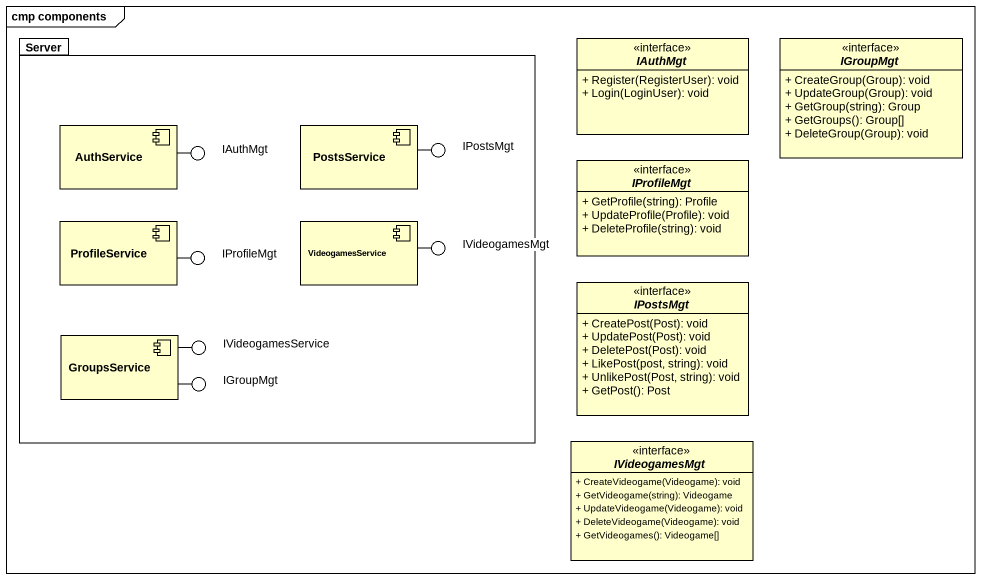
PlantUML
@startuml
mainframe cmp components
allowmixing
hide circle
hide empty members
skinparam classAttributeIconSize 0
package Server {
  component AuthService
  component PostsService
  component ProfileService
  component VideogamesService
  component GroupsService
}
interface IAuthMgt {
  + Register(RegisterUser): void
  + Login(LoginUser): void
}
interface IGroupMgt {
  + CreateGroup(Group): void
  + UpdateGroup(Group): void
  + GetGroup(string): Group
  + GetGroups(): Group[]
  + DeleteGroup(Group): void
}
() "IAuthMgt" as IAuthMgt_2
() IPostsMgt
interface IProfileMgt {
  + GetProfile(string): Profile
  + UpdateProfile(Profile): void
  + DeleteProfile(string): void
}
() IVideogamesMgt
() "IProfileMgt" as IProfileMgt_2
interface "IPostsMgt" as IPostsMgt_2 {
  + CreatePost(Post): void
  + UpdatePost(Post): void
  + DeletePost(Post): void
  + LikePost(post, string): void
  + UnlikePost(Post, string): void
  + GetPost(): Post
}
() "IGroupMgt" as IGroupMgt_2
() IVideogamesService
interface "IVideogamesMgt" as IVideogamesMgt_2 {
  + CreateVideogame(Videogame): void
  + GetVideogame(string): Videogame
  + UpdateVideogame(Videogame): void
  + DeleteVideogame(Videogame): void
  + GetVideogames(): Videogame[]
}
AuthService -right- IAuthMgt_2
PostsService -right- IPostsMgt
VideogamesService -right- IVideogamesMgt
ProfileService -right- IProfileMgt_2
GroupsService -right- IGroupMgt_2
GroupsService -right- IVideogamesService
@enduml
